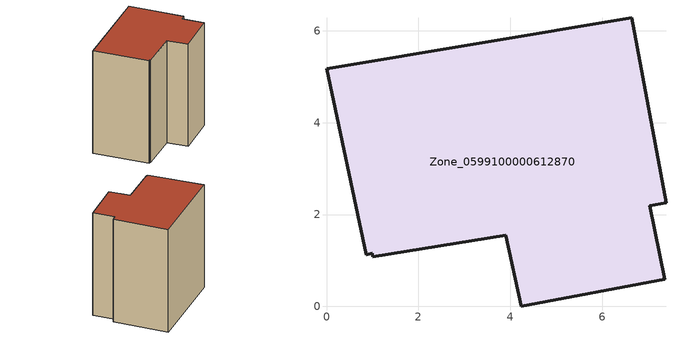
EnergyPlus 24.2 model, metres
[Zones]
Zone_0599100000612870
 floor ground (C_G): 1,1.08 1,1.16 0.87,1.12 0,5.18 6.64,6.29 7.39,2.26 7.04,2.19 7.36,0.59 4.24,0 3.9,1.55 z0.51
 wall outside (C_F): 4.24,0 7.36,0.59 7.04,2.19 7.39,2.26 6.64,6.29 0,5.18 0.87,1.12 1,1.16 1,1.08 3.9,1.55 4.24,0 z0.51:8.7
 roof outside (C_R): 1,1.16 1,1.08 3.9,1.55 4.24,0 7.36,0.59 7.04,2.19 7.39,2.26 6.64,6.29 0,5.18 0.87,1.12 z8.7
[BUILDING]
Pand.0599100000612870: North Axis=0; Terrain=City; Loads Convergence Tolerance Value=0.04; Temperature Convergence Tolerance Value=0.4; Solar Distribution=FullExterior; Maximum Number of Warmup Days=25; Minimum Number of Warmup Days=1
[Site:Location]
Rotterdam.The.Hague.AP_ZH_NLD Design_Conditions: Latitude=51.96; Longitude=4.45; Time Zone=1; Elevation=-4.5
[SITE:GROUNDTEMPERATURE:BUILDINGSURFACE]
18, 18, 18, 18, 18, 18, 18, 18, 18, 18, 18, 18
[MATERIAL] Thermal Absorptance=0.9; Solar Absorptance=0.7; Visible Absorptance=0.7
Name | Roughness | Thickness | Conductivity | Density | Specific Heat
G.TI.1946 | MediumSmooth | 0.15 | 1 | 540 | 1210
F.TI.1946 | Rough | 0.3 | 0.857143 | 1920 | 840
R.TI.1946 | MediumRough | 0.2 | 0.1 | 1500 | 1000
[CONSTRUCTION]
C_G: G.TI.1946
C_F: F.TI.1946
C_R: R.TI.1946
[ZONE]
Zone_0599100000612870: Type=1; Multiplier=1; Ceiling Height=Autocalculate; Volume=Autocalculate; Floor Area=autocalculate; Part of Total Floor Area=Yes
[ZONEINFILTRATION:DESIGNFLOWRATE]
Infil_Zone_0599100000612870: Zone or ZoneList or Space or SpaceList=Zone_0599100000612870; Schedule=AlwaysOn; Design Flow Rate Calculation Method=Flow/Area; Flow Rate per Floor Area=0.003; Constant Term Coefficient=1; Temperature Term Coefficient=0; Velocity Term Coefficient=0; Velocity Squared Term Coefficient=0
[HVACTEMPLATE:ZONE:IDEALLOADSAIRSYSTEM]
Zone_0599100000612870: Maximum Heating Supply Air Temperature=50; Minimum Cooling Supply Air Temperature=13; Maximum Heating Supply Air Humidity Ratio=0.0156; Minimum Cooling Supply Air Humidity Ratio=0.0077; Heating Limit=NoLimit; Cooling Limit=NoLimit; Dehumidification Control Type=ConstantSensibleHeatRatio; Cooling Sensible Heat Ratio=0.7; Dehumidification Setpoint=60; Humidification Control Type=None; Humidification Setpoint=30; Outdoor Air Method=None; Outdoor Air Flow Rate per Person=0.00944; Outdoor Air Flow Rate per Zone Floor Area=0; Outdoor Air Flow Rate per Zone=0; Demand Controlled Ventilation Type=None; Outdoor Air Economizer Type=NoEconomizer; Heat Recovery Type=None; Sensible Heat Recovery Effectiveness=0.7; Latent Heat Recovery Effectiveness=0.65
[ZONECONTROL:THERMOSTAT]
ThermostatControl_Zone_0599100000612870: Zone or ZoneList=Zone_0599100000612870; Control Type Schedule=DualSetpointControlType; Control 1=Thermostat_Zone_0599100000612870; Temperature Difference Between Cutout And Setpoint=0
[THERMOSTATSETPOINT:DUALSETPOINT]
Thermostat_Zone_0599100000612870: Heating Setpoint Temperature Schedule=HeatingSetpoint_Zone_0599100000612870; Cooling Setpoint Temperature Schedule=CoolingSetpoint_Zone_0599100000612870
[SCHEDULE:COMPACT]
HeatingSetpoint_Zone_0599100000612870: Through: 12/31, For: AllDays, Until: 24:00, 21
CoolingSetpoint_Zone_0599100000612870: Through: 12/31, For: AllDays, Until: 24:00, 24
DualSetpointControlType: Through: 12/31, For: AllDays, Until: 24:00, 4
AlwaysOn: Through: 12/31, For: AllDays, Until: 24:00, 1
